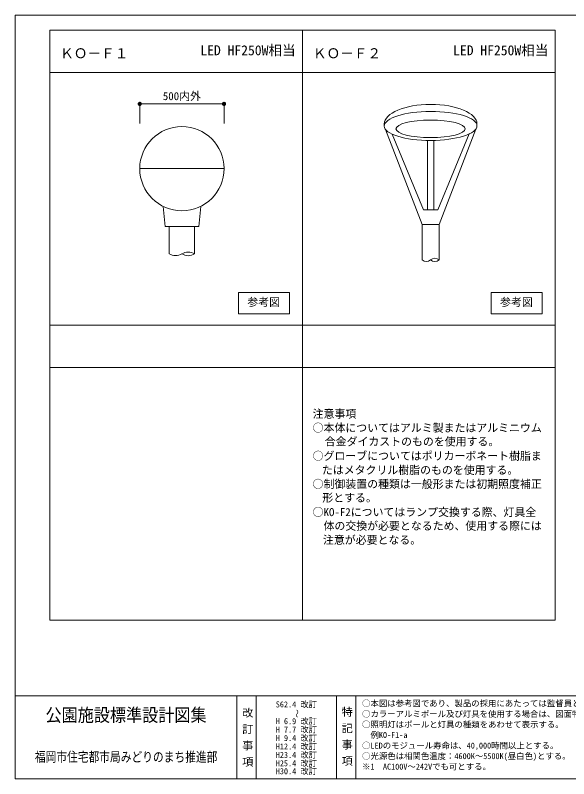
# Model space of a CAD drawing. Units: millimetres on the paper. Extents: x 10 to 3849, y 11 to 5724.
# Drawn here: x 10.3 to 141.7, y 11.2 to 192.4 of the extents above; entities that cross this region are included whole.
import ezdxf
from ezdxf.enums import TextEntityAlignment as Align

# ---------------------------------------------------------------- set-up
doc = ezdxf.new("R2010")
doc.units = ezdxf.units.MM
for name, color, linetype, lineweight in [('_0-0_', 7, 'Continuous', 13), ('寸法', 3, 'Continuous', 13), ('本体', 7, 'Continuous', 13)]:
    doc.layers.add(name, color=color, linetype=linetype, lineweight=lineweight)
doc.styles.add('@ＭＳ ゴシック', font='')
doc.styles.add('ＭＳ ゴシック', font='')
doc.styles.get('@ＭＳ ゴシック').set_extended_font_data('@MS Gothic')
doc.styles.get('ＭＳ ゴシック').set_extended_font_data('MS Gothic')

# ---------------------------------------------------------------- blocks, each defined once
blk = doc.blocks.new('filled_dot')
at = {"color": 0, "linetype": 'Continuous', "lineweight": -2, "const_width": 1.25}
blk.add_lwpolyline([(-0.625, 0, 1), (0.625, 0, 1)], format="xyb", close=True, dxfattribs=at)

msp = doc.modelspace()

# ---------------------------------------------------------------- linework, layer by layer
at = {"layer": '_0-0_', "color": 6}
for p, q in [((284.086, 192.364), (10.273, 192.364)), ((10.273, 192.364), (10.273, 11.182)), ((10.273, 30.84), (284.086, 30.84)), ((10.273, 11.182), (284.086, 11.182))]:
    msp.add_line(p, q, dxfattribs=at)
at = {"layer": '_0-0_', "color": 3}
for p, q in [((18.451, 188.803), (138.451, 188.803)), ((18.451, 188.803), (18.451, 48.803)), ((78.451, 188.803), (78.451, 48.803)), ((138.451, 188.803), (138.451, 48.803)), ((18.451, 178.803), (138.451, 178.803)), ((18.456, 118.803), (138.451, 118.803)), ((18.451, 108.803), (138.451, 108.803)), ((18.451, 48.803), (138.451, 48.803))]:
    msp.add_line(p, q, dxfattribs=at)
at = {"layer": '_0-0_'}
for p, q in [((62.879, 30.84), (62.879, 11.182)), ((67.475, 30.84), (67.475, 11.182)), ((86.491, 30.84), (86.491, 11.182)), ((91.088, 30.935), (91.088, 11.182))]:
    msp.add_line(p, q, dxfattribs=at)
at = {"layer": '寸法'}
for p, q in [((63.233, 126.561), (75.353, 126.561)), ((63.233, 121.496), (63.233, 126.561)), ((75.353, 126.561), (75.353, 121.496)), ((123.23, 126.561), (135.35, 126.561)), ((123.23, 121.496), (123.23, 126.561)), ((135.35, 126.561), (135.35, 121.496)), ((75.353, 121.496), (63.233, 121.496)), ((135.35, 121.496), (123.23, 121.496))]:
    msp.add_line(p, q, dxfattribs=at)
at = {"layer": '本体', "color": 1}
for p, q in [((39.829, 171.333), (59.829, 171.333)), ((39.829, 166.651), (39.829, 171.333)), ((59.829, 166.651), (59.829, 171.333))]:
    msp.add_line(p, q, dxfattribs=at)
at = {"layer": '本体'}
for p, q in [((97.874, 166.567), (97.874, 166.067)), ((98.187, 165.256), (106.887, 142.675)), ((119.562, 165.313), (110.887, 142.675)), ((119.876, 166.567), (119.878, 166.138)), ((99.751, 164.152), (107.207, 146.175)), ((117.999, 164.203), (110.567, 146.175)), ((108.137, 146.175), (108.137, 162.663)), ((109.637, 146.175), (109.637, 162.667)), ((39.829, 155.968), (59.829, 155.968)), ((45.365, 147.02), (45.829, 142.218)), ((54.292, 147.02), (53.872, 142.218)), ((110.567, 146.175), (107.207, 146.175)), ((45.829, 142.218), (53.829, 142.218)), ((46.829, 142.218), (46.829, 135.746)), ((52.829, 142.218), (52.829, 135.746)), ((106.887, 142.675), (106.887, 134.309)), ((110.887, 142.675), (106.887, 142.675)), ((110.887, 142.675), (110.887, 134.309))]:
    msp.add_line(p, q, dxfattribs=at)
msp.add_circle((49.829, 155.968), 10, dxfattribs=at)
for centre, radius, start, end in [((51.329, 133.307), 2.861, 58.37819, 121.6218), ((48.329, 138.179), 2.861, 238.37827, 301.62172), ((51.329, 138.101), 2.795, 237.54264, 302.46058), ((107.852, 135.44), 1.517, 228.19, 311.80999), ((109.875, 133.178), 1.517, 48.19, 131.80999), ((109.875, 135.44), 1.517, 228.19, 311.80999)]:
    msp.add_arc(centre, radius, start, end, dxfattribs=at)
msp.add_ellipse((108.875, 166.567), major_axis=(-11.001, 0), ratio=0.422732, start_param=3.1415927, end_param=6.2831853, dxfattribs=at)
for centre, major_axis, ratio in [((108.876, 166.102), (-11.002, -0.035), 0.313117), ((108.863, 165.413), (-8.217, 0), 0.253664)]:
    msp.add_ellipse(centre, major_axis=major_axis, ratio=ratio, dxfattribs=at)

# ---------------------------------------------------------------- block references
at = {"layer": '本体', "color": 1, "xscale": 0.4, "yscale": 0.4}
msp.add_blockref('filled_dot', (39.829, 171.333), dxfattribs=at)
at = {"layer": '本体', "color": 1, "xscale": 0.4, "yscale": 0.4, "rotation": 180}
msp.add_blockref('filled_dot', (59.829, 171.333), dxfattribs=at)

# ---------------------------------------------------------------- texts
at = {"layer": '_0-0_', "style": 'ＭＳ ゴシック'}
for s, height, width, p in [('公園施設標準設計図集', 3.114, 0.9, (17.462, 23.802)), ('福岡市住宅都市局みどりのまち推進部', 2.336, 0.8, (14.913, 14.504))]:
    msp.add_text(s, height=height, dxfattribs=dict(at, width=width)).set_placement(p, align=Align.BOTTOM_LEFT)
at = {"layer": '_0-0_', "style": '@ＭＳ ゴシック'}
for s, p in [('改 訂 事 項', (63.882, 28.169)), ('特 記 事 項', (87.495, 28.365))]:
    msp.add_text(s, height=1.899, rotation=270, dxfattribs=at).set_placement(p, align=Align.BOTTOM_LEFT)
at = {"layer": '寸法', "style": 'ＭＳ ゴシック'}
for s, height, p in [('LED HF250W相当', 2.374, (54.215, 182.157)), ('LED HF250W相当', 2.374, (114.215, 182.157)), ('ＫＯ－Ｆ１', 2.374, (20.925, 181.452)), ('ＫＯ－Ｆ２', 2.374, (80.925, 181.452)), ('参考図', 1.899, (65.365, 122.759)), ('参考図', 1.899, (125.362, 122.759))]:
    msp.add_text(s, height=height, dxfattribs=at).set_placement(p, align=Align.BOTTOM_LEFT)
at = {"layer": '本体', "color": 1, "style": 'ＭＳ ゴシック'}
msp.add_text('500内外', height=1.899, dxfattribs=at).set_placement((45.296, 171.655), align=Align.BOTTOM_LEFT)
at = {"layer": '本体', "style": 'ＭＳ ゴシック'}
for s, height, p in [('注意事項', 1.899, (80.858, 96.262)), ('○本体についてはアルミ製またはアルミニウム', 1.899, (80.858, 92.929)), ('\u3000\u3000合金ダイカストのものを使用する。', 1.899, (78.548, 89.677)), ('○グローブについてはポリカーボネート樹脂ま', 1.899, (80.858, 86.262)), ('\u3000\u3000たはメタクリル樹脂のものを使用する。', 1.899, (77.881, 82.911)), ('○制御装置の種類は一般形または初期照度補正', 1.899, (80.858, 79.595)), ('\u3000\u3000形とする。', 1.899, (77.976, 76.337)), ('○KO-F2についてはランプ交換する際、灯具全', 1.899, (80.858, 72.929)), ('\u3000\u3000体の交換が必要となるため、使用する際には', 1.899, (78.262, 69.666)), ('注意が必要となる。', 1.899, (83.312, 66.331)), ('S62.4 改訂', 1.424, (72.115, 27.68)), ('○本図は参考図であり、製品の採用にあたっては監督員と協議すること。', 1.424, (92.596, 27.909)), ('○カラーアルミポール及び灯具を使用する場合は、図面特記による。', 1.424, (92.596, 25.409)), ('H 6.9 改訂', 1.424, (72.115, 23.704)), ('H 7.7 改訂', 1.424, (72.115, 21.704)), ('○照明灯はポールと灯具の種類をあわせて表示する。', 1.424, (92.596, 22.909)), ('H 9.4 改訂', 1.424, (72.115, 19.704)), ('\u3000例KO-F1-a', 1.424, (92.596, 20.409)), ('○LEDのモジュール寿命は、40,000時間以上とする。', 1.424, (92.596, 17.909)), ('H12.4 改訂', 1.424, (72.115, 17.704)), ('H23.4 改訂', 1.424, (72.115, 15.704)), ('○光源色は相関色温度：4600K～5500K(昼白色)とする。', 1.424, (92.596, 15.409)), ('H25.4 改訂', 1.424, (72.115, 13.704)), ('※1\u3000AC100V～242Vでも可とする。', 1.424, (92.596, 12.909)), ('H30.4 改訂', 1.424, (72.115, 11.816))]:
    msp.add_text(s, height=height, dxfattribs=at).set_placement(p, align=Align.BOTTOM_LEFT)
msp.add_text('～', height=1.424, rotation=270, dxfattribs=at).set_placement((76, 27.623), align=Align.BOTTOM_LEFT)

doc.saveas('drawing.dxf')
